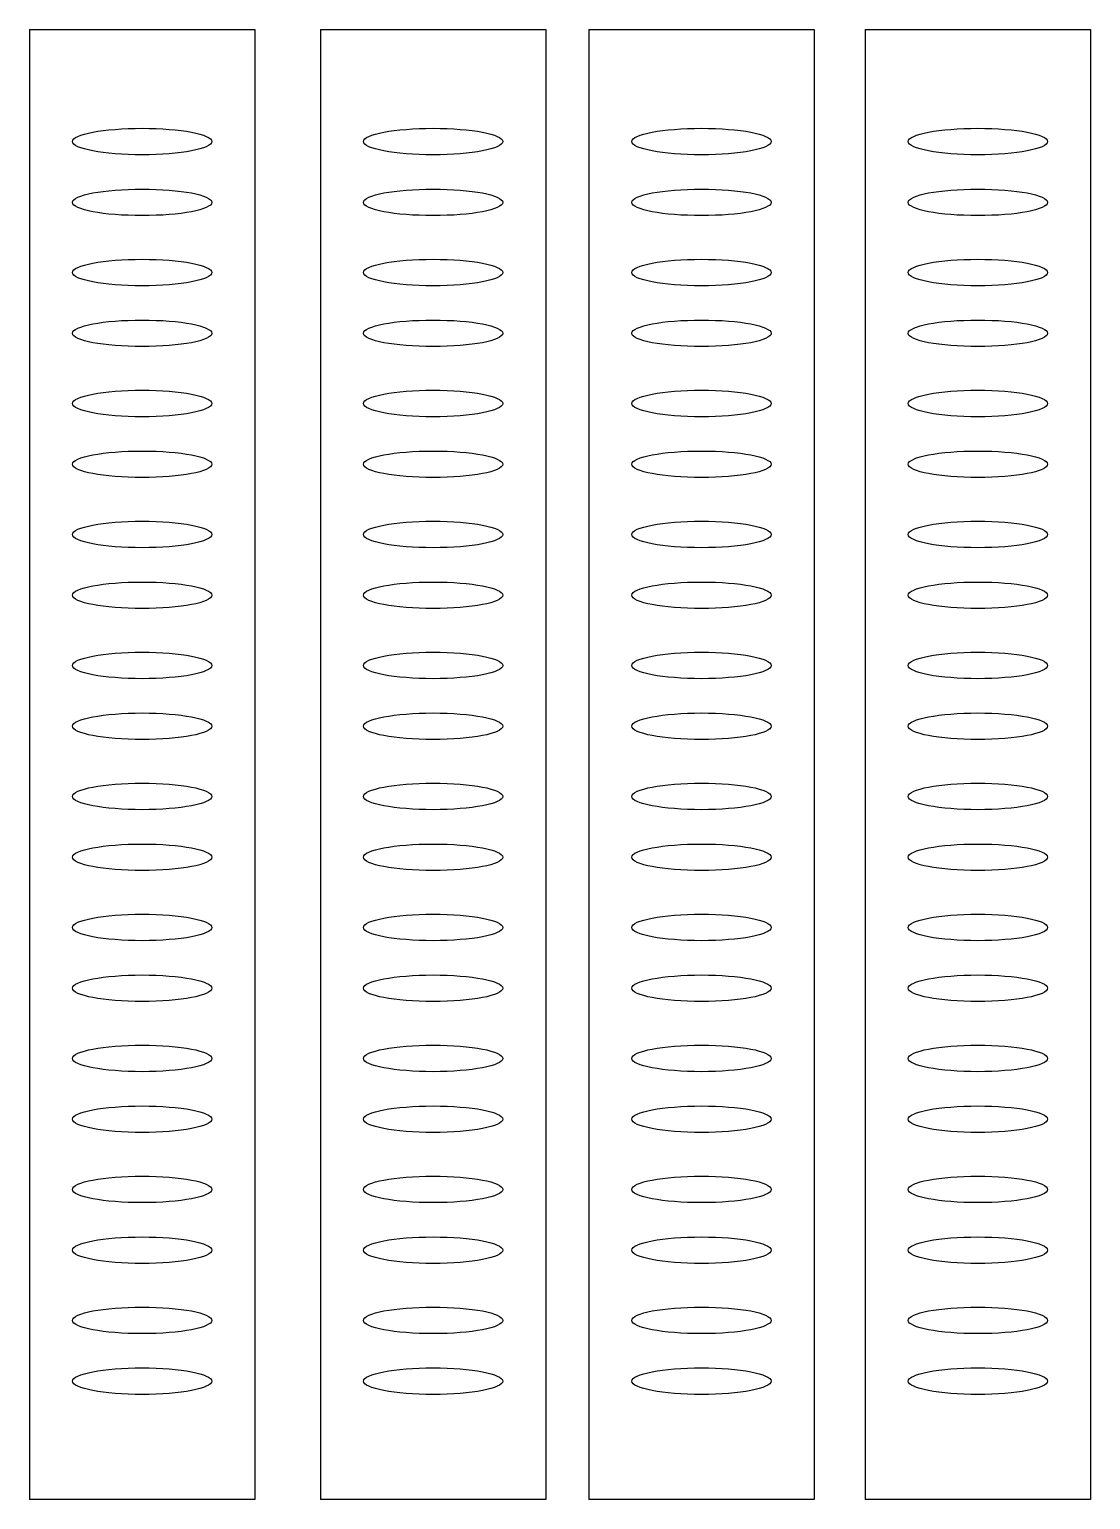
# Model space of a CAD drawing. Header units: millimetres. Extents: x 2042 to 2218, y 1464 to 1707.
import ezdxf

# ---------------------------------------------------------------- set-up
doc = ezdxf.new("R2010")
doc.units = ezdxf.units.MM
doc.layers.add('1mm轻木', color=4, linetype='Continuous')

msp = doc.modelspace()

# ---------------------------------------------------------------- linework, layer by layer
at = {"layer": '1mm轻木'}
for p, q in [((2042.39, 1707.15), (2079.67, 1707.15)), ((2042.39, 1707.15), (2042.39, 1464.12)), ((2079.67, 1707.15), (2079.67, 1464.12)), ((2090.49, 1707.15), (2127.77, 1707.15)), ((2090.49, 1707.15), (2090.49, 1464.12)), ((2127.77, 1707.15), (2127.77, 1464.12)), ((2134.85, 1707.15), (2172.13, 1707.15)), ((2134.85, 1707.15), (2134.85, 1464.12)), ((2172.13, 1707.15), (2172.13, 1464.12)), ((2180.54, 1707.15), (2217.82, 1707.15)), ((2180.54, 1707.15), (2180.54, 1464.12)), ((2217.82, 1707.15), (2217.82, 1464.12)), ((2079.67, 1464.12), (2042.39, 1464.12)), ((2127.77, 1464.12), (2090.49, 1464.12)), ((2172.13, 1464.12), (2134.85, 1464.12)), ((2217.82, 1464.12), (2180.54, 1464.12))]:
    msp.add_line(p, q, dxfattribs=at)
for centre in [(2061.03, 1688.61), (2109.13, 1688.61), (2153.49, 1688.61), (2199.18, 1688.61), (2061.03, 1678.56), (2109.13, 1678.56), (2153.49, 1678.56), (2199.18, 1678.56), (2061.03, 1666.96), (2109.13, 1666.96), (2153.49, 1666.96), (2199.18, 1666.96), (2061.03, 1656.91), (2109.13, 1656.91), (2153.49, 1656.91), (2199.18, 1656.91), (2061.03, 1645.31), (2109.13, 1645.31), (2153.49, 1645.31), (2199.18, 1645.31), (2061.03, 1635.26), (2109.13, 1635.26), (2153.49, 1635.26), (2199.18, 1635.26), (2061.03, 1623.66), (2109.13, 1623.66), (2153.49, 1623.66), (2199.18, 1623.66), (2061.03, 1613.61), (2109.13, 1613.61), (2153.49, 1613.61), (2199.18, 1613.61), (2061.03, 1602.01), (2109.13, 1602.01), (2153.49, 1602.01), (2199.18, 1602.01), (2061.03, 1591.96), (2109.13, 1591.96), (2153.49, 1591.96), (2199.18, 1591.96), (2061.03, 1580.36), (2109.13, 1580.36), (2153.49, 1580.36), (2199.18, 1580.36), (2061.03, 1570.3), (2109.13, 1570.3), (2153.49, 1570.3), (2199.18, 1570.3), (2061.03, 1558.7), (2109.13, 1558.7), (2153.49, 1558.7), (2199.18, 1558.7), (2061.03, 1548.65), (2109.13, 1548.65), (2153.49, 1548.65), (2199.18, 1548.65), (2061.03, 1537.05), (2109.13, 1537.05), (2153.49, 1537.05), (2199.18, 1537.05), (2061.03, 1527), (2109.13, 1527), (2153.49, 1527), (2199.18, 1527), (2061.03, 1515.4), (2109.13, 1515.4), (2153.49, 1515.4), (2199.18, 1515.4), (2061.03, 1505.35), (2109.13, 1505.35), (2153.49, 1505.35), (2199.18, 1505.35), (2061.03, 1493.75), (2109.13, 1493.75), (2153.49, 1493.75), (2199.18, 1493.75), (2061.03, 1483.7), (2109.13, 1483.7), (2153.49, 1483.7), (2199.18, 1483.7)]:
    msp.add_ellipse(centre, major_axis=(11.51, 0), ratio=0.190345, dxfattribs=at)

doc.saveas('drawing.dxf')
